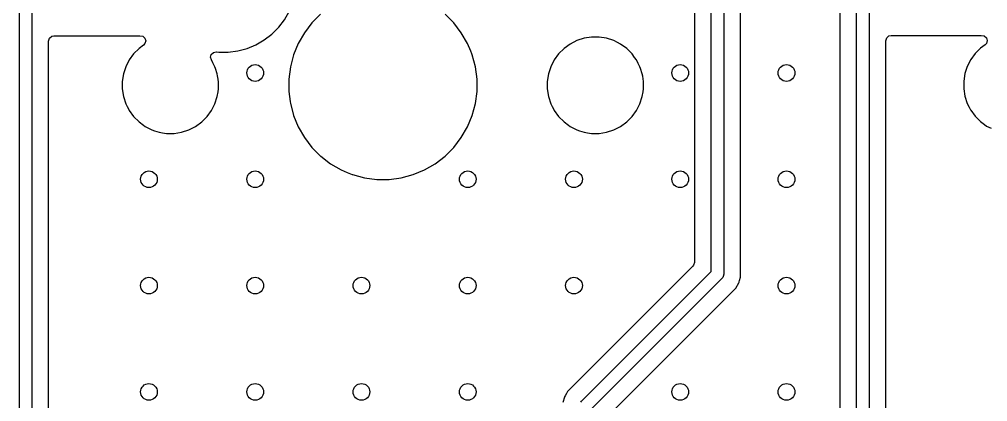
# Model space of a CAD drawing. Extents: x 2.6 to 14.2, y -9.4 to -3.8.
# Drawn here: x 12.661 to 13.573, y -6.04 to -5.68 of the extents above; entities that cross this region are included whole.
import ezdxf

# ---------------------------------------------------------------- set-up
doc = ezdxf.new("R2010")
doc.units = 0
doc.header["$MEASUREMENT"] = 0
doc.layers.add('BLACK', color=7, linetype='CONTINUOUS')

msp = doc.modelspace()

# ---------------------------------------------------------------- linework, layer by layer
at = {"layer": 'BLACK', "linetype": 'CONTINUOUS'}
for p, q in [((12.66126, -6.61559), (12.66126, -4.67457)), ((12.67307, -4.67701), (12.67307, -6.61314)), ((13.31237, -5.91722), (13.31237, -5.36086)), ((13.32418, -5.36086), (13.32418, -5.91967)), ((13.44925, -6.10791), (13.44925, -5.37344)), ((13.46106, -5.37344), (13.46106, -6.10692)), ((13.33994, -5.92252), (13.33994, -5.38151)), ((13.43348, -5.38202), (13.43348, -6.09927)), ((13.2966, -5.58871), (13.2966, -5.90867)), ((12.9108, -5.68043), (12.91531, -5.6726)), ((12.94482, -5.6753), (12.93661, -5.68351)), ((13.07013, -5.68351), (13.06192, -5.6753)), ((12.9053, -5.68759), (12.9108, -5.68043)), ((12.93661, -5.68351), (12.92954, -5.69272)), ((12.93661, -5.68351), (12.93661, -5.68351)), ((13.0772, -5.69272), (13.07013, -5.68351)), ((13.07013, -5.68351), (13.07013, -5.68351)), ((12.7743, -5.69562), (12.77458, -5.69557)), ((12.77458, -5.69557), (12.77731, -5.69593)), ((12.89174, -5.69948), (12.89891, -5.69398)), ((12.89891, -5.69398), (12.9053, -5.68759)), ((12.89891, -5.69398), (12.89891, -5.69398)), ((12.89891, -5.69398), (12.89891, -5.69398)), ((12.9053, -5.68759), (12.9053, -5.68759)), ((12.9053, -5.68759), (12.9053, -5.68759)), ((12.92954, -5.69272), (12.92373, -5.70278)), ((13.08299, -5.70276), (13.0772, -5.69272)), ((13.47968, -5.69575), (13.48171, -5.69531)), ((13.48171, -5.69531), (13.56628, -5.69531)), ((13.56628, -5.69531), (13.56656, -5.69527)), ((13.56656, -5.69527), (13.56929, -5.69562)), ((12.68883, -5.7005), (12.68961, -5.69786)), ((12.68883, -6.09021), (12.68883, -5.7005)), ((12.68961, -5.69786), (12.69169, -5.69606)), ((12.69169, -5.69606), (12.69372, -5.69562)), ((12.69372, -5.69562), (12.7743, -5.69562)), ((12.77821, -5.70434), (12.77386, -5.70751)), ((12.77731, -5.69593), (12.77941, -5.6977)), ((12.77949, -5.70298), (12.77821, -5.70434)), ((12.77941, -5.6977), (12.78023, -5.70033)), ((12.78023, -5.70033), (12.77949, -5.70298)), ((12.87557, -5.70746), (12.88392, -5.704)), ((12.88392, -5.704), (12.89174, -5.69948)), ((12.92373, -5.70278), (12.91929, -5.71351)), ((12.92373, -5.70278), (12.92373, -5.70278)), ((13.08301, -5.70278), (13.08299, -5.70276)), ((13.08604, -5.71011), (13.08301, -5.70278)), ((13.17963, -5.70332), (13.17386, -5.70751)), ((13.18598, -5.70008), (13.17963, -5.70332)), ((13.19276, -5.69788), (13.18598, -5.70008)), ((13.18598, -5.70008), (13.18598, -5.70008)), ((13.19981, -5.69676), (13.19276, -5.69788)), ((13.20693, -5.69676), (13.19981, -5.69676)), ((13.19981, -5.69676), (13.19981, -5.69676)), ((13.20694, -5.69676), (13.20693, -5.69676)), ((13.21398, -5.69788), (13.20694, -5.69676)), ((13.22076, -5.70008), (13.21398, -5.69788)), ((13.22415, -5.70181), (13.22076, -5.70008)), ((13.22076, -5.70008), (13.22076, -5.70008)), ((13.22711, -5.70332), (13.22415, -5.70181)), ((13.23288, -5.70751), (13.22711, -5.70332)), ((13.22711, -5.70332), (13.22711, -5.70332)), ((13.22711, -5.70332), (13.22711, -5.70332)), ((13.47683, -5.70019), (13.4776, -5.69755)), ((13.47683, -6.08821), (13.47683, -5.70019)), ((13.4776, -5.69755), (13.47968, -5.69575)), ((13.57019, -5.70404), (13.56584, -5.7072)), ((13.56929, -5.69562), (13.57139, -5.69739)), ((13.57147, -5.70267), (13.57019, -5.70404)), ((13.57139, -5.69739), (13.57221, -5.70002)), ((13.57221, -5.70002), (13.57147, -5.70267)), ((12.76882, -5.71255), (12.76463, -5.71832)), ((12.77386, -5.70751), (12.76882, -5.71255)), ((12.76882, -5.71255), (12.76882, -5.71255)), ((12.77386, -5.70751), (12.77386, -5.70751)), ((12.84125, -5.71582), (12.84188, -5.71314)), ((12.84188, -5.71314), (12.84385, -5.71122)), ((12.84385, -5.71122), (12.84654, -5.71067)), ((12.84654, -5.71067), (12.84676, -5.7107)), ((12.84676, -5.7107), (12.84885, -5.71097)), ((12.84885, -5.71097), (12.84885, -5.71097)), ((12.84885, -5.71097), (12.85789, -5.71097)), ((12.85789, -5.71097), (12.86684, -5.70979)), ((12.85789, -5.71097), (12.85789, -5.71097)), ((12.86684, -5.70979), (12.87557, -5.70746)), ((12.91929, -5.71351), (12.9163, -5.72467)), ((12.91929, -5.71351), (12.91929, -5.71351)), ((13.08705, -5.71255), (13.08604, -5.71011)), ((13.08745, -5.71351), (13.08705, -5.71255)), ((13.09046, -5.72473), (13.08745, -5.71351)), ((13.16882, -5.71255), (13.16463, -5.71832)), ((13.17386, -5.70751), (13.16882, -5.71255)), ((13.16882, -5.71255), (13.16882, -5.71255)), ((13.17386, -5.70751), (13.17386, -5.70751)), ((13.23792, -5.71255), (13.23288, -5.70751)), ((13.23288, -5.70751), (13.23288, -5.70751)), ((13.24035, -5.71589), (13.23792, -5.71255)), ((13.23792, -5.71255), (13.23792, -5.71255)), ((13.5608, -5.71224), (13.55661, -5.71801)), ((13.56584, -5.7072), (13.5608, -5.71224)), ((13.5608, -5.71224), (13.5608, -5.71224)), ((13.56584, -5.7072), (13.56584, -5.7072)), ((12.76463, -5.71832), (12.76139, -5.72467)), ((12.84207, -5.71811), (12.84125, -5.71582)), ((12.84201, -5.71815), (12.84207, -5.71811)), ((12.84211, -5.71831), (12.84201, -5.71815)), ((12.84211, -5.71832), (12.84211, -5.71831)), ((12.84343, -5.72091), (12.84211, -5.71832)), ((12.84211, -5.71832), (12.84211, -5.71832)), ((12.84535, -5.72467), (12.84343, -5.72091)), ((13.16463, -5.71832), (13.16139, -5.72467)), ((13.24211, -5.71832), (13.24035, -5.71589)), ((13.2438, -5.72163), (13.24211, -5.71832)), ((13.24535, -5.72467), (13.2438, -5.72163)), ((13.55661, -5.71801), (13.55337, -5.72436)), ((12.75919, -5.73145), (12.75807, -5.73849)), ((12.76139, -5.72467), (12.75919, -5.73145)), ((12.76139, -5.72467), (12.76139, -5.72467)), ((12.84593, -5.72645), (12.84535, -5.72467)), ((12.84535, -5.72467), (12.84535, -5.72467)), ((12.84755, -5.73145), (12.84593, -5.72645)), ((12.84785, -5.73336), (12.84755, -5.73145)), ((12.91628, -5.72473), (12.91477, -5.73625)), ((12.9163, -5.72467), (12.91628, -5.72473)), ((12.91628, -5.72473), (12.91628, -5.72473)), ((13.09197, -5.73625), (13.09046, -5.72473)), ((13.15919, -5.73145), (13.15807, -5.73849)), ((13.16139, -5.72467), (13.15919, -5.73145)), ((13.16139, -5.72467), (13.16139, -5.72467)), ((13.24593, -5.72645), (13.24535, -5.72467)), ((13.24535, -5.72467), (13.24535, -5.72467)), ((13.24755, -5.73145), (13.24593, -5.72645)), ((13.24789, -5.73361), (13.24755, -5.73145)), ((13.55117, -5.73114), (13.55006, -5.73818)), ((13.55337, -5.72436), (13.55117, -5.73114)), ((13.55337, -5.72436), (13.55337, -5.72436)), ((12.75807, -5.73849), (12.75807, -5.74562)), ((12.84831, -5.73625), (12.84785, -5.73336)), ((12.84841, -5.73685), (12.84831, -5.73625)), ((12.84867, -5.73849), (12.84841, -5.73685)), ((12.84867, -5.74562), (12.84867, -5.73849)), ((12.91477, -5.73625), (12.91477, -5.74786)), ((13.09197, -5.73849), (13.09197, -5.73625)), ((13.09197, -5.74786), (13.09197, -5.73849)), ((13.15807, -5.73849), (13.15807, -5.74562)), ((13.24867, -5.73849), (13.24789, -5.73361)), ((13.24867, -5.74562), (13.24867, -5.73849)), ((13.55006, -5.73818), (13.55006, -5.74531)), ((12.75807, -5.74562), (12.75919, -5.75266)), ((12.84755, -5.75266), (12.84824, -5.74828)), ((12.84824, -5.74828), (12.84867, -5.74562)), ((12.91477, -5.74786), (12.916, -5.75723)), ((13.09046, -5.75938), (13.09197, -5.74786)), ((13.15807, -5.74562), (13.15919, -5.75266)), ((13.24755, -5.75266), (13.24824, -5.74828)), ((13.24824, -5.74828), (13.24867, -5.74562)), ((13.55006, -5.74531), (13.55117, -5.75235)), ((12.75919, -5.75266), (12.76139, -5.75944)), ((12.84535, -5.75944), (12.84755, -5.75266)), ((12.916, -5.75723), (12.91628, -5.75938)), ((12.91628, -5.75938), (12.91923, -5.77037)), ((13.08745, -5.7706), (13.09046, -5.75938)), ((13.15919, -5.75266), (13.16139, -5.75944)), ((13.24535, -5.75944), (13.24755, -5.75266)), ((13.55117, -5.75235), (13.55337, -5.75914)), ((13.55337, -5.75914), (13.55337, -5.75914)), ((13.55337, -5.75914), (13.55516, -5.76264)), ((12.76139, -5.75944), (12.76139, -5.75944)), ((12.76139, -5.75944), (12.76271, -5.76203)), ((12.76271, -5.76203), (12.76451, -5.76556)), ((12.76451, -5.76556), (12.76463, -5.7658)), ((12.76463, -5.7658), (12.76882, -5.77156)), ((12.83792, -5.77156), (12.84211, -5.7658)), ((12.84211, -5.7658), (12.84535, -5.75944)), ((13.16139, -5.75944), (13.16139, -5.75944)), ((13.16139, -5.75944), (13.16271, -5.76203)), ((13.16271, -5.76203), (13.16451, -5.76556)), ((13.16451, -5.76556), (13.16463, -5.7658)), ((13.16463, -5.7658), (13.16882, -5.77156)), ((13.23792, -5.77156), (13.24211, -5.7658)), ((13.24211, -5.7658), (13.24535, -5.75944)), ((13.55516, -5.76264), (13.55641, -5.76509)), ((13.55641, -5.76509), (13.55661, -5.76549)), ((13.55661, -5.76549), (13.5608, -5.77126)), ((12.76882, -5.77156), (12.76882, -5.77156)), ((12.76882, -5.77156), (12.77386, -5.7766)), ((12.77386, -5.7766), (12.77386, -5.7766)), ((12.77386, -5.7766), (12.77816, -5.77972)), ((12.82711, -5.7808), (12.83288, -5.7766)), ((12.83288, -5.7766), (12.83792, -5.77156)), ((12.91923, -5.77037), (12.91929, -5.7706)), ((12.91929, -5.7706), (12.91929, -5.7706)), ((12.91929, -5.7706), (12.92373, -5.78133)), ((13.08301, -5.78133), (13.08745, -5.7706)), ((13.16882, -5.77156), (13.16882, -5.77156)), ((13.16882, -5.77156), (13.17386, -5.7766)), ((13.17386, -5.7766), (13.17386, -5.7766)), ((13.17386, -5.7766), (13.17816, -5.77972)), ((13.22711, -5.7808), (13.23288, -5.7766)), ((13.23288, -5.7766), (13.23792, -5.77156)), ((13.5608, -5.77126), (13.5608, -5.77126)), ((13.5608, -5.77126), (13.56584, -5.7763)), ((13.56584, -5.7763), (13.56584, -5.7763)), ((13.56584, -5.7763), (13.5696, -5.77903)), ((12.77816, -5.77972), (12.77963, -5.7808)), ((12.77963, -5.7808), (12.78337, -5.7827)), ((12.78337, -5.7827), (12.78598, -5.78403)), ((12.78598, -5.78403), (12.78598, -5.78403)), ((12.78598, -5.78403), (12.78845, -5.78483)), ((12.78845, -5.78483), (12.79276, -5.78624)), ((12.79276, -5.78624), (12.79602, -5.78675)), ((12.81035, -5.78681), (12.81398, -5.78624)), ((12.81398, -5.78624), (12.82076, -5.78403)), ((12.82076, -5.78403), (12.82711, -5.7808)), ((12.92373, -5.78133), (12.92373, -5.78133)), ((12.92373, -5.78133), (12.92954, -5.79139)), ((13.0772, -5.79139), (13.08301, -5.78133)), ((13.17816, -5.77972), (13.17963, -5.7808)), ((13.17963, -5.7808), (13.18337, -5.7827)), ((13.18337, -5.7827), (13.18598, -5.78403)), ((13.18598, -5.78403), (13.18598, -5.78403)), ((13.18598, -5.78403), (13.18845, -5.78483)), ((13.18845, -5.78483), (13.19276, -5.78624)), ((13.19276, -5.78624), (13.19602, -5.78675)), ((13.21035, -5.78681), (13.21398, -5.78624)), ((13.21398, -5.78624), (13.22076, -5.78403)), ((13.22076, -5.78403), (13.22711, -5.7808)), ((13.5696, -5.77903), (13.57161, -5.78049)), ((13.57161, -5.78049), (13.57576, -5.7826)), ((12.79602, -5.78675), (12.79981, -5.78735)), ((12.79981, -5.78735), (12.79981, -5.78735)), ((12.79981, -5.78735), (12.80694, -5.78735)), ((12.80694, -5.78735), (12.81035, -5.78681)), ((12.92954, -5.79139), (12.93661, -5.8006)), ((13.07013, -5.8006), (13.0772, -5.79139)), ((13.19602, -5.78675), (13.19981, -5.78735)), ((13.19981, -5.78735), (13.19981, -5.78735)), ((13.19981, -5.78735), (13.20694, -5.78735)), ((13.20694, -5.78735), (13.21035, -5.78681)), ((12.93661, -5.8006), (12.93661, -5.8006)), ((12.93661, -5.8006), (12.94482, -5.80881)), ((13.06192, -5.80881), (13.07013, -5.8006)), ((12.94482, -5.80881), (12.94483, -5.80881)), ((12.94483, -5.80881), (12.95404, -5.81588)), ((13.0527, -5.81588), (13.06192, -5.80881)), ((12.95404, -5.81588), (12.9641, -5.82169)), ((12.9641, -5.82169), (12.9641, -5.82169)), ((12.9641, -5.82169), (12.9641, -5.82169)), ((12.9641, -5.82169), (12.96976, -5.82404)), ((13.03191, -5.82614), (13.04264, -5.82169)), ((13.04264, -5.82169), (13.0527, -5.81588)), ((12.96976, -5.82404), (12.9744, -5.82596)), ((12.9744, -5.82596), (12.97483, -5.82614)), ((12.97483, -5.82614), (12.98605, -5.82914)), ((12.98605, -5.82914), (12.99756, -5.83066)), ((12.99756, -5.83066), (12.99756, -5.83066)), ((12.99756, -5.83066), (13.00918, -5.83066)), ((13.00918, -5.83066), (13.02069, -5.82914)), ((13.00918, -5.83066), (13.00918, -5.83066)), ((13.02069, -5.82914), (13.03191, -5.82614)), ((13.29517, -5.91212), (13.17722, -6.03007)), ((13.29582, -5.91131), (13.29517, -5.91212)), ((13.2966, -5.90867), (13.29582, -5.91131)), ((13.19039, -6.0392), (13.31237, -5.91722)), ((13.32318, -5.92295), (13.32245, -5.92385)), ((13.32392, -5.92116), (13.32318, -5.92295)), ((13.32406, -5.92082), (13.32392, -5.92116)), ((13.32418, -5.91967), (13.32406, -5.92082)), ((13.33904, -5.92589), (13.33994, -5.92252)), ((13.32245, -5.92385), (13.20047, -6.04582)), ((13.33561, -5.93298), (13.33847, -5.92803)), ((13.33847, -5.92803), (13.3387, -5.92717)), ((13.3387, -5.92717), (13.33878, -5.92688)), ((13.33878, -5.92688), (13.33904, -5.92589)), ((13.27662, -5.99197), (13.33561, -5.93298)), ((13.21767, -6.05092), (13.27662, -5.99197)), ((13.17607, -6.03206), (13.17482, -6.03424)), ((13.17722, -6.03007), (13.17607, -6.03206)), ((13.17722, -6.03007), (13.17722, -6.03007)), ((13.17423, -6.03555), (13.17289, -6.04052)), ((13.17437, -6.03501), (13.17423, -6.03555)), ((13.17479, -6.03429), (13.17437, -6.03501)), ((13.17437, -6.03501), (13.17437, -6.03501)), ((13.17482, -6.03424), (13.17479, -6.03429)), ((13.17479, -6.03429), (13.17479, -6.03429)), ((13.18966, -6.04009), (13.19039, -6.0392))]:
    msp.add_line(p, q, dxfattribs=at)
at = {"layer": 'BLACK'}
for centre in [(12.88323, -5.73054), (13.28323, -5.73054), (13.38323, -5.73054), (12.78323, -5.83054), (12.88323, -5.83054), (13.08323, -5.83054), (13.18323, -5.83054), (13.28323, -5.83054), (13.38323, -5.83054), (12.78323, -5.93054), (12.88323, -5.93054), (12.98323, -5.93054), (13.08323, -5.93054), (13.18323, -5.93054), (13.38323, -5.93054), (12.78323, -6.03054), (12.88323, -6.03054), (12.98323, -6.03054), (13.08323, -6.03054), (13.28323, -6.03054), (13.38323, -6.03054)]:
    msp.add_circle(centre, 0.00787, dxfattribs=at)

doc.saveas('drawing.dxf')
